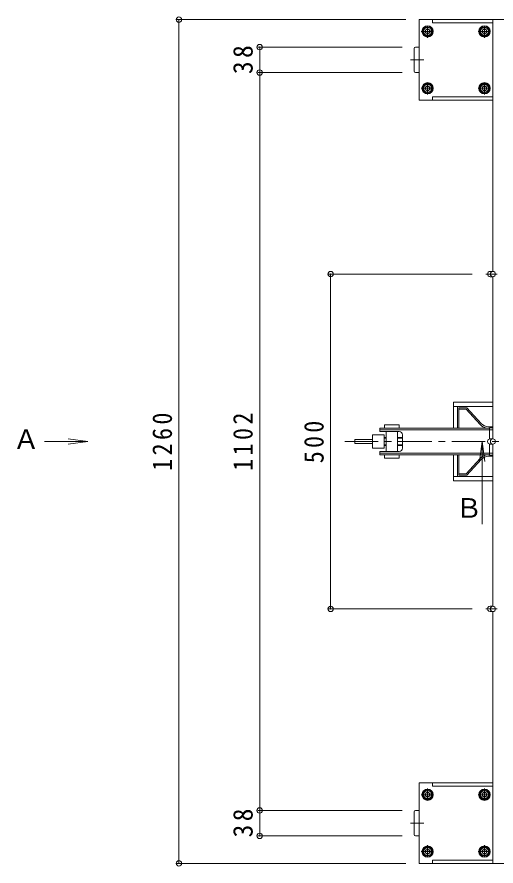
# Model space of a CAD drawing. Units: millimetres at full size, sheet at 1:10. Extents: x -1805 to 1696, y -1369 to 1367.
# Drawn here: x -1660 to -945, y 35 to 1303 of the extents above; entities that cross this region are included whole.
import ezdxf
from ezdxf.enums import TextEntityAlignment as Align

# ---------------------------------------------------------------- set-up
doc = ezdxf.new("R2010")
doc.units = ezdxf.units.MM
doc.header["$LTSCALE"] = 10
doc.header["$PDMODE"] = 32
doc.header["$PDSIZE"] = 8
doc.linetypes.add('CHAIN1', pattern=[8, 5, -1, 1, -1])
doc.linetypes.add('DASHED1', pattern=[1.8, 1.2, -0.6])
for name, color, linetype, lineweight in [('C-0', 4, 'Continuous', 9), ('C-1', 2, 'Continuous', 9), ('C-2', 3, 'Continuous', 9), ('C-5', 7, 'Continuous', 9), ('C-7', 5, 'Continuous', 5), ('C-8', 5, 'Continuous', 9), ('C-9', 134, 'Continuous', 5), ('C-F', 7, 'Continuous', 9)]:
    doc.layers.add(name, color=color, linetype=linetype, lineweight=lineweight)
doc.styles.add('ＭＳ ゴシック', font='')
doc.styles.get('ＭＳ ゴシック').set_extended_font_data('MS Gothic')

msp = doc.modelspace()

# ---------------------------------------------------------------- linework, layer by layer
at = {"layer": 'C-0', "linetype": 'CHAIN1'}
msp.add_line((-1170.72, 668.85), (309.29, 668.85), dxfattribs=at)
at = {"layer": 'C-1'}
for p, q in [((-1059.4, 1298.85), (-1059.4, 1178.85)), ((-949.4, 1298.85), (-1059.4, 1298.85)), ((-949.4, 1178.85), (-1059.4, 1178.85)), ((-1000.4, 719.35), (-1000.4, 688.85)), ((-1000.4, 719.35), (-988.4, 719.35)), ((-1000.4, 717.05), (-989.41, 717.05)), ((-968.56, 694.19), (-989.41, 717.05)), ((-966.86, 695.74), (-988.4, 719.35)), ((-1118.4, 688.85), (-954.4, 688.85)), ((-1118.4, 683.85), (-1118.4, 688.85)), ((-1118.4, 686.35), (-954.4, 686.35)), ((-1111.4, 693.85), (-1111.4, 688.85)), ((-949.4, 690.85), (-955.78, 690.85)), ((-954.4, 689.35), (-949.4, 689.35)), ((-954.4, 672.75), (-954.4, 689.35)), ((-949.4, 690.35), (-949.4, 689.35)), ((-1129.22, 678.85), (-1129.22, 658.85)), ((-1089.4, 683.85), (-1118.4, 683.85)), ((-1111.9, 674.85), (-1108.9, 674.85)), ((-1111.9, 673.85), (-1108.9, 673.85)), ((-1108.9, 653.85), (-1108.9, 683.85)), ((-1091.9, 653.85), (-1091.9, 683.85)), ((-1091.9, 674.85), (-1084.4, 674.85)), ((-1091.9, 673.85), (-1084.4, 673.85)), ((-1084.4, 658.85), (-1084.4, 678.85)), ((-1155.4, 671.85), (-1129.22, 671.85)), ((-1155.4, 665.85), (-1155.4, 671.85)), ((-1155.4, 665.85), (-1129.22, 665.85)), ((-1111.9, 663.85), (-1108.9, 663.85)), ((-1111.9, 662.85), (-1108.9, 662.85)), ((-1091.9, 663.85), (-1084.4, 663.85)), ((-1091.9, 662.85), (-1084.4, 662.85)), ((-954.4, 648.35), (-954.4, 664.85)), ((-1111.9, 658.85), (-1129.22, 658.85)), ((-1118.4, 648.85), (-1118.4, 653.85)), ((-1089.4, 653.85), (-1118.4, 653.85)), ((-1118.4, 651.35), (-954.4, 651.35)), ((-1118.4, 648.85), (-954.4, 648.85)), ((-1111.4, 643.85), (-1111.4, 648.85)), ((-1000.4, 648.85), (-1000.4, 618.35)), ((-955.78, 646.85), (-949.4, 646.85)), ((-954.4, 648.35), (-949.4, 648.35)), ((-949.4, 647.35), (-949.4, 648.35)), ((-968.56, 643.51), (-989.41, 620.65)), ((-966.86, 641.96), (-988.4, 618.35)), ((-1000.4, 620.65), (-989.41, 620.65)), ((-1000.4, 618.35), (-988.4, 618.35)), ((-949.4, 158.85), (-1059.4, 158.85))]:
    msp.add_line(p, q, dxfattribs=at)
at = {"layer": 'C-1', "linetype": 'DASHED1'}
for p, q in [((-954.4, 686.35), (-949.4, 686.35)), ((-954.4, 651.35), (-949.4, 651.35))]:
    msp.add_line(p, q, dxfattribs=at)
at = {"layer": 'C-1'}
for points in [[(-1111.4, 693.85), (-1089.4, 693.85), (-1089.4, 688.85)], [(-1111.9, 658.85), (-1111.9, 678.85), (-1129.22, 678.85)], [(-1111.4, 643.85), (-1089.4, 643.85), (-1089.4, 648.85)], [(-949.4, 38.85), (-1059.4, 38.85), (-1059.4, 158.85)]]:
    msp.add_lwpolyline(points, dxfattribs=at)
for centre, radius, start, end in [((-955.78, 705.85), 17.3, 222.37359, 259.31426), ((-955.78, 705.85), 15, 222.37359, 270), ((-1089.4, 678.85), 5, 0, 90), ((-1089.4, 658.85), 5, 270, 0), ((-955.78, 631.85), 17.3, 100.68574, 137.62641), ((-955.78, 631.85), 15, 90, 137.62641)]:
    msp.add_arc(centre, radius, start, end, dxfattribs=at)
at = {"layer": 'C-2'}
for p, q in [((-949.4, 1298.85), (-949.4, 922.85)), ((-909.4, 1298.85), (-949.4, 1298.85)), ((-949.4, 914.85), (-949.4, 672.85)), ((-949.4, 664.85), (-949.4, 422.85)), ((-949.4, 414.85), (-949.4, 38.85)), ((-949.4, 38.85), (-909.4, 38.85))]:
    msp.add_line(p, q, dxfattribs=at)
at = {"layer": 'C-5', "color": 6}
for p, q in [((-1066.9, 1255.85), (-1066.9, 1221.85)), ((-1059.4, 1257.85), (-1064.9, 1257.85)), ((-1059.4, 1219.85), (-1064.9, 1219.85)), ((-1066.9, 81.85), (-1066.9, 115.85)), ((-1059.4, 117.85), (-1064.9, 117.85)), ((-1059.4, 79.85), (-1064.9, 79.85))]:
    msp.add_line(p, q, dxfattribs=at)
at = {"layer": 'C-5', "color": 6, "linetype": 'CHAIN1'}
for p, q in [((-1072.59, 1238.85), (-1052.39, 1238.85)), ((-1072.59, 98.85), (-1052.39, 98.85))]:
    msp.add_line(p, q, dxfattribs=at)
at = {"layer": 'C-5', "color": 6}
for centre, start, end in [((-1064.9, 1255.85), 90, 180), ((-1064.9, 1221.85), 180, 270), ((-1064.9, 115.85), 90, 180), ((-1064.9, 81.85), 180, 270)]:
    msp.add_arc(centre, 2, start, end, dxfattribs=at)
at = {"layer": 'C-7', "linetype": 'CHAIN1'}
for p, q in [((-1056.6, 1281.35), (-1038.67, 1281.35)), ((-1046.9, 1271.89), (-1046.9, 1289.73)), ((-971.6, 1281.35), (-953.67, 1281.35)), ((-961.9, 1271.89), (-961.9, 1289.73)), ((-1046.9, 1186.89), (-1046.9, 1204.73)), ((-961.9, 1186.89), (-961.9, 1204.73)), ((-1056.6, 1196.35), (-1038.67, 1196.35)), ((-971.6, 1196.35), (-953.67, 1196.35)), ((-960.17, 918.85), (-942.93, 918.85)), ((-960.17, 418.85), (-942.93, 418.85)), ((-1056.6, 141.35), (-1038.67, 141.35)), ((-1046.9, 150.81), (-1046.9, 132.96)), ((-971.6, 141.35), (-953.67, 141.35)), ((-961.9, 150.81), (-961.9, 132.96)), ((-1046.9, 65.81), (-1046.9, 47.96)), ((-961.9, 65.81), (-961.9, 47.96)), ((-1056.6, 56.35), (-1038.67, 56.35)), ((-971.6, 56.35), (-953.67, 56.35))]:
    msp.add_line(p, q, dxfattribs=at)
at = {"layer": 'C-7'}
for p, q in [((-1046.9, 1284.78), (-1049.9, 1283.05)), ((-1049.9, 1279.65), (-1049.9, 1283.05)), ((-1046.9, 1284.78), (-1043.9, 1283.05)), ((-961.9, 1284.78), (-964.9, 1283.05)), ((-964.9, 1279.65), (-964.9, 1283.05)), ((-961.9, 1284.78), (-958.9, 1283.05)), ((-1046.9, 1277.92), (-1049.9, 1279.65)), ((-1047.9, 1274.92), (-1047.9, 1273.71)), ((-1045.9, 1274.92), (-1045.9, 1273.71)), ((-961.9, 1277.92), (-964.9, 1279.65)), ((-962.9, 1274.92), (-962.9, 1273.71)), ((-960.9, 1274.92), (-960.9, 1273.71)), ((-1046.9, 1199.78), (-1049.9, 1198.05)), ((-1049.9, 1194.65), (-1049.9, 1198.05)), ((-1046.9, 1192.92), (-1049.9, 1194.65)), ((-1046.9, 1199.78), (-1043.9, 1198.05)), ((-961.9, 1199.78), (-964.9, 1198.05)), ((-964.9, 1194.65), (-964.9, 1198.05)), ((-961.9, 1192.92), (-964.9, 1194.65)), ((-961.9, 1199.78), (-958.9, 1198.05)), ((-1047.9, 1189.92), (-1047.9, 1188.71)), ((-1045.9, 1189.92), (-1045.9, 1188.71)), ((-962.9, 1189.92), (-962.9, 1188.71)), ((-960.9, 1189.92), (-960.9, 1188.71)), ((-953.53, 922.85), (-949.38, 922.85)), ((-953.53, 914.85), (-949.38, 914.85)), ((-953.53, 672.85), (-949.38, 672.85)), ((-953.53, 664.85), (-949.38, 664.85)), ((-953.53, 422.85), (-949.38, 422.85)), ((-953.53, 414.85), (-949.38, 414.85)), ((-1046.9, 144.78), (-1049.9, 143.05)), ((-1049.9, 143.05), (-1049.9, 139.65)), ((-1046.9, 137.92), (-1049.9, 139.65)), ((-1047.9, 147.77), (-1047.9, 148.98)), ((-1046.9, 137.92), (-1043.9, 139.65)), ((-1045.9, 147.77), (-1045.9, 148.98)), ((-961.9, 144.78), (-964.9, 143.05)), ((-964.9, 143.05), (-964.9, 139.65)), ((-961.9, 137.92), (-964.9, 139.65)), ((-962.9, 147.77), (-962.9, 148.98)), ((-961.9, 137.92), (-958.9, 139.65)), ((-960.9, 147.77), (-960.9, 148.98)), ((-1047.9, 62.77), (-1047.9, 63.98)), ((-1045.9, 62.77), (-1045.9, 63.98)), ((-962.9, 62.77), (-962.9, 63.98)), ((-960.9, 62.77), (-960.9, 63.98)), ((-1046.9, 59.78), (-1049.9, 58.05)), ((-1049.9, 58.05), (-1049.9, 54.65)), ((-1046.9, 52.92), (-1049.9, 54.65)), ((-1046.9, 52.92), (-1043.9, 54.65)), ((-961.9, 59.78), (-964.9, 58.05)), ((-964.9, 58.05), (-964.9, 54.65)), ((-961.9, 52.92), (-964.9, 54.65)), ((-961.9, 52.92), (-958.9, 54.65))]:
    msp.add_line(p, q, dxfattribs=at)
for points in [[(-1046.9, 1277.92), (-1043.9, 1279.65), (-1043.9, 1283.05)], [(-961.9, 1277.92), (-958.9, 1279.65), (-958.9, 1283.05)], [(-1046.9, 1192.92), (-1043.9, 1194.65), (-1043.9, 1198.05)], [(-961.9, 1192.92), (-958.9, 1194.65), (-958.9, 1198.05)], [(-1046.9, 144.78), (-1043.9, 143.05), (-1043.9, 139.65)], [(-961.9, 144.78), (-958.9, 143.05), (-958.9, 139.65)], [(-1046.9, 59.78), (-1043.9, 58.05), (-1043.9, 54.65)], [(-961.9, 59.78), (-958.9, 58.05), (-958.9, 54.65)]]:
    msp.add_lwpolyline(points, dxfattribs=at)
for centre, radius in [((-1046.9, 1281.35), 8.5), ((-1046.9, 1281.35), 6.5), ((-1046.9, 1281.35), 5.9), ((-1046.92, 1281.35), 3.43), ((-961.9, 1281.35), 8.5), ((-961.9, 1281.35), 6.5), ((-961.9, 1281.35), 5.9), ((-961.92, 1281.35), 3.43), ((-1046.9, 1196.35), 8.5), ((-961.9, 1196.35), 8.5), ((-1046.9, 1196.35), 6.5), ((-1046.9, 1196.35), 5.9), ((-1046.92, 1196.35), 3.43), ((-961.9, 1196.35), 6.5), ((-961.9, 1196.35), 5.9), ((-961.92, 1196.35), 3.43), ((-1046.9, 141.35), 8.5), ((-1046.9, 141.35), 6.5), ((-1046.9, 141.35), 5.9), ((-1046.92, 141.35), 3.43), ((-961.9, 141.35), 8.5), ((-961.9, 141.35), 6.5), ((-961.9, 141.35), 5.9), ((-961.92, 141.35), 3.43), ((-1046.9, 56.35), 8.5), ((-961.9, 56.35), 8.5), ((-1046.9, 56.35), 6.5), ((-1046.9, 56.35), 5.9), ((-1046.92, 56.35), 3.43), ((-961.9, 56.35), 6.5), ((-961.9, 56.35), 5.9), ((-961.92, 56.35), 3.43)]:
    msp.add_circle(centre, radius, dxfattribs=at)
for centre, start, end in [((-1046.9, 1281.35), 277.46193, 262.53807), ((-961.9, 1281.35), 277.46193, 262.53807), ((-1046.9, 1196.35), 277.46193, 262.53807), ((-961.9, 1196.35), 277.46193, 262.53807), ((-1046.9, 141.35), 97.46193, 82.53807), ((-961.9, 141.35), 97.46193, 82.53807), ((-1046.9, 56.35), 97.46193, 82.53807), ((-961.9, 56.35), 97.46193, 82.53807)]:
    msp.add_arc(centre, 7.7, start, end, dxfattribs=at)
for centre, major_axis, start_param, end_param in [((-953.53, 918.85), (0, -4), 3.1415927, 6.2831853), ((-953.53, 668.85), (0, -4), 3.1415927, 6.2831853), ((-953.53, 418.85), (0, 4), 6.2831853, 9.424778)]:
    msp.add_ellipse(centre, major_axis=major_axis, ratio=0.9659, start_param=start_param, end_param=end_param, dxfattribs=at)
for centre, major_axis in [((-949.38, 918.85), (0, -4)), ((-949.38, 668.85), (0, -4)), ((-949.38, 418.85), (0, 4))]:
    msp.add_ellipse(centre, major_axis=major_axis, ratio=0.9659, dxfattribs=at)
at = {"layer": 'C-8', "lineweight": 5}
for p, q in [((-949.4, 727.35), (-1008.4, 727.35)), ((-1008.4, 727.35), (-1008.4, 688.85)), ((-1008.4, 721.35), (-949.4, 721.35)), ((-1002.4, 721.35), (-1002.4, 688.85)), ((-1008.4, 648.85), (-1008.4, 610.35)), ((-1002.4, 648.85), (-1002.4, 616.35)), ((-1008.4, 616.35), (-949.4, 616.35)), ((-1008.4, 610.35), (-949.4, 610.35))]:
    msp.add_line(p, q, dxfattribs=at)
at = {"layer": 'C-9'}
for points in [[(-949.4, 1294.35), (-1039.4, 1294.35), (-1039.4, 1298.85)], [(-949.4, 1183.35), (-1039.4, 1183.35), (-1039.4, 1178.85)], [(-949.4, 154.35), (-1039.4, 154.35), (-1039.4, 158.85)], [(-949.4, 43.35), (-1039.4, 43.35), (-1039.4, 38.85)], [(-1039.4, 38.85), (-949.4, 38.85), (-949.4, 43.35)]]:
    msp.add_lwpolyline(points, dxfattribs=at)
at = {"layer": 'C-F'}
for p, q in [((-1421.28, 1298.85), (-1079.4, 1298.85)), ((-1418.28, 1298.85), (-1418.28, 38.85)), ((-1300.72, 1257.85), (-1084.9, 1257.85)), ((-1297.72, 1219.85), (-1297.72, 1257.85)), ((-1300.72, 1219.85), (-1084.9, 1219.85)), ((-1297.72, 117.85), (-1297.72, 1219.85)), ((-1194.75, 918.85), (-980.17, 918.85)), ((-1191.75, 418.85), (-1191.75, 918.85)), ((-1554.17, 668.85), (-1583.91, 672.76)), ((-1554.17, 668.85), (-1619.19, 668.85)), ((-1554.17, 668.85), (-1583.91, 664.93)), ((-965.61, 668.85), (-969.52, 639.1)), ((-965.61, 668.85), (-961.69, 639.1)), ((-965.61, 668.85), (-965.61, 545.18)), ((-1194.75, 418.85), (-980.17, 418.85)), ((-1300.72, 117.85), (-1084.9, 117.85)), ((-1297.72, 79.85), (-1297.72, 117.85)), ((-1300.72, 79.85), (-1084.9, 79.85)), ((-1421.28, 38.85), (-1079.4, 38.85))]:
    msp.add_line(p, q, dxfattribs=at)
for p in [(-1418.28, 1298.85), (-1297.72, 1257.85), (-1297.72, 1219.85), (-1191.75, 918.85), (-1191.75, 418.85), (-1297.72, 117.85), (-1297.72, 79.85), (-1418.28, 38.85)]:
    msp.add_point(p, dxfattribs=at)

# ---------------------------------------------------------------- texts
at = {"layer": 'C-F', "color": 2, "style": 'ＭＳ ゴシック'}
for s, p in [('Ａ', (-1666.46, 648.85)), ('Ｂ', (-1005.17, 546.13))]:
    msp.add_text(s, height=29.33, dxfattribs=at).set_placement(p, align=Align.BOTTOM_LEFT)
at = {"layer": 'C-F', "color": 2, "char_height": 29.33, "attachment_point": 7, "rotation": 90, "style": 'ＭＳ ゴシック'}
for s, insert in [('\\T1.27;\\W0.95;38', (-1307.72, 1217.6)), ('\\T1.28;\\W0.9;1260', (-1428.28, 625.1)), ('\\T1.28;\\W0.9;1102', (-1307.72, 625.1)), ('\\T1.27;\\W0.9;500', (-1201.75, 636.35)), ('\\T1.27;\\W0.95;38', (-1307.72, 77.6))]:
    msp.add_mtext(s, dxfattribs=dict(at, insert=insert))

doc.saveas('drawing.dxf')
